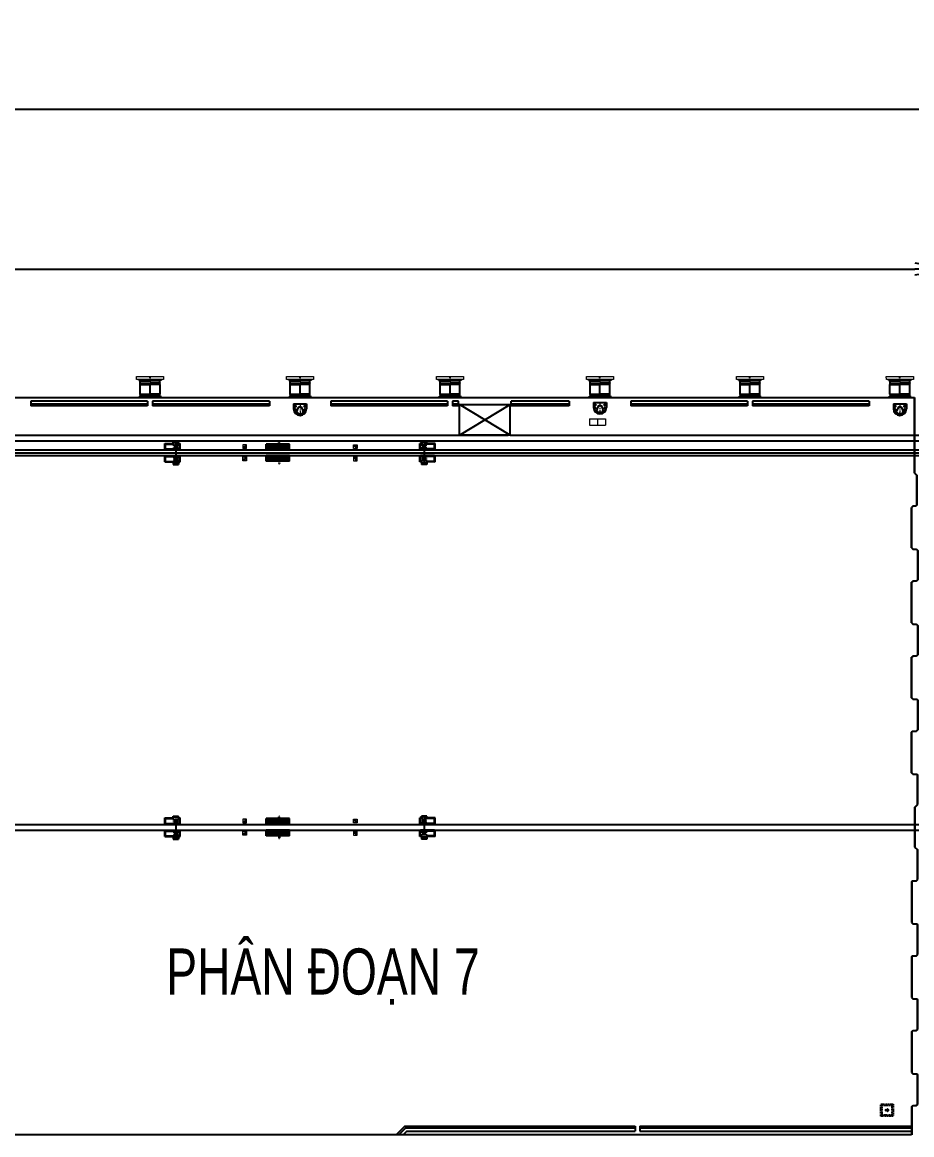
# Model space of a CAD drawing. Extents: x 3412 to 1212600, y 2456 to 246916.
# Drawn here: x 533929 to 606291, y 128766 to 219290 of the extents above; entities that cross this region are included whole.
import ezdxf
from ezdxf.enums import TextEntityAlignment as Align

# ---------------------------------------------------------------- set-up
doc = ezdxf.new("R2010")
doc.units = 0
doc.header["$LTSCALE"] = 20
doc.header["$MEASUREMENT"] = 0
for name, pattern in [('ACAD_ISO10W100', [18, 12, -3, 0, -3]), ('CENTER', [2, 1.25, -0.25, 0.25, -0.25]), ('CENTER2', [28.575, 19.05, -3.175, 3.175, -3.175]), ('HIDDEN', [0.375, 0.25, -0.125])]:
    doc.linetypes.add(name, pattern=pattern)
doc.layers.get('0').update_dxf_attribs({"linetype": 'CONTINUOUS'})
doc.layers.get('DEFPOINTS').update_dxf_attribs({"linetype": 'CONTINUOUS'})
for name, color, linetype in [('BAO', 7, 'CONTINUOUS'), ('CEN', 1, 'CENTER'), ('DIM', 4, 'CONTINUOUS'), ('external lighting', 130, 'HIDDEN'), ('FENDER', 4, 'CONTINUOUS'), ('Gochanxe', 6, 'CONTINUOUS'), ('HATCH', 8, 'CONTINUOUS'), ('HIDDEN', 9, 'HIDDEN'), ('KHUAT', 8, 'HIDDEN'), ('Text-Vie', 4, 'CONTINUOUS'), ('THEP', 2, 'CONTINUOUS'), ('TRUC', 1, 'CENTER'), ('ve', 6, 'CONTINUOUS')]:
    doc.layers.add(name, color=color, linetype=linetype)
doc.styles.add('VNROMANS', font='vn_vni.shx', dxfattribs={"width": 0.75, "bigfont": 'bigfont.shx'})
doc.dimstyles.new('D2000', dxfattribs={"dimscale": 2000, "dimtxt": 2.5, "dimasz": 1.5, "dimexe": 1, "dimexo": 0, "dimgap": 0.65, "dimtad": 1, "dimdec": 0, "dimzin": 12, "dimdsep": 46, "dimtxsty": 'VNROMANS', "dimblk1": 'OPEN', "dimblk2": 'OPEN', "dimsah": 1, "dimcen": -1, "dimclrd": 4, "dimclre": 4, "dimclrt": 4, "dimadec": 0, "dimazin": 0, "dimtfac": 1, "dimtdec": 0, "dimtmove": 2, "dimatfit": 3, "dimldrblk": 'OPEN', "dimfxl": 1, "dimtolj": 1, "dimtzin": 12, "dimarcsym": 0})

# ---------------------------------------------------------------- blocks, each defined once
blk = doc.blocks.new('STOWN PIN')
at = {"layer": 'BAO'}
for p, q in [((1013225, 483978), (1013225, 483508)), ((1013225, 483978), (1015125, 483978)), ((1013225, 483508), (1015125, 483508)), ((1013355, 483903), (1013355, 483553)), ((1013355, 483903), (1014995, 483903)), ((1013355, 483553), (1014995, 483553)), ((1013475, 483818), (1013475, 483783)), ((1013475, 483818), (1014875, 483818)), ((1013475, 483783), (1014875, 483783)), ((1013475, 483638), (1013475, 483673)), ((1013475, 483673), (1014875, 483673)), ((1013475, 483638), (1014875, 483638)), ((1013575, 483818), (1013575, 483783)), ((1013575, 483638), (1013575, 483673)), ((1013875, 483853), (1013975, 483853)), ((1013875, 483853), (1013875, 483603)), ((1013875, 483603), (1013975, 483603)), ((1013975, 483853), (1013975, 483603)), ((1014375, 483853), (1014475, 483853)), ((1014375, 483853), (1014375, 483603)), ((1014375, 483603), (1014475, 483603)), ((1014475, 483853), (1014475, 483603)), ((1014775, 483818), (1014775, 483783)), ((1014775, 483638), (1014775, 483673)), ((1014875, 483818), (1014875, 483783)), ((1014875, 483638), (1014875, 483673)), ((1014995, 483903), (1014995, 483553)), ((1015125, 483978), (1015125, 483508)), ((1013225, 483048), (1013225, 482578)), ((1013225, 483048), (1015125, 483048)), ((1013225, 482578), (1015125, 482578)), ((1013355, 483003), (1014995, 483003)), ((1013355, 482653), (1013355, 483003)), ((1013355, 482653), (1014995, 482653)), ((1013475, 482918), (1014875, 482918)), ((1013475, 482918), (1013475, 482883)), ((1013475, 482883), (1014875, 482883)), ((1013475, 482773), (1014875, 482773)), ((1013475, 482738), (1013475, 482773)), ((1013475, 482738), (1014875, 482738)), ((1013575, 482918), (1013575, 482883)), ((1013575, 482738), (1013575, 482773)), ((1013875, 482703), (1013875, 482953)), ((1013875, 482953), (1013975, 482953)), ((1013875, 482703), (1013975, 482703)), ((1013975, 482703), (1013975, 482953)), ((1014375, 482703), (1014375, 482953)), ((1014375, 482953), (1014475, 482953)), ((1014375, 482703), (1014475, 482703)), ((1014475, 482703), (1014475, 482953)), ((1014775, 482918), (1014775, 482883)), ((1014775, 482738), (1014775, 482773)), ((1014875, 482918), (1014875, 482883)), ((1014875, 482738), (1014875, 482773)), ((1014995, 482653), (1014995, 483003)), ((1015125, 483048), (1015125, 482578))]:
    blk.add_line(p, q, dxfattribs=at)
at = {"layer": 'CEN', "ltscale": 0.1}
for p, q in [((1013225, 483728), (1015125, 483728)), ((1013460, 483803), (1013370, 483803)), ((1013460, 483653), (1013370, 483653)), ((1013415, 483848), (1013415, 483759)), ((1013415, 483609), (1013415, 483698)), ((1014075, 483764), (1014075, 483693)), ((1014890, 483803), (1014980, 483803)), ((1014890, 483653), (1014980, 483653)), ((1014935, 483848), (1014935, 483759)), ((1014935, 483609), (1014935, 483698)), ((1013225, 482828), (1015125, 482828)), ((1013460, 482903), (1013370, 482903)), ((1013460, 482753), (1013370, 482753)), ((1013415, 482948), (1013415, 482859)), ((1013415, 482709), (1013415, 482798)), ((1014075, 482793), (1014075, 482864)), ((1014890, 482903), (1014980, 482903)), ((1014890, 482753), (1014980, 482753)), ((1014935, 482948), (1014935, 482859)), ((1014935, 482709), (1014935, 482798))]:
    blk.add_line(p, q, dxfattribs=at)
at = {"layer": 'HIDDEN', "ltscale": 0.2}
for p, q in [((1014055, 483728), (1014055, 484151)), ((1014095, 483728), (1014095, 484151)), ((1014055, 482828), (1014055, 482406)), ((1014095, 482828), (1014095, 482406))]:
    blk.add_line(p, q, dxfattribs=at)
at = {"layer": 'KHUAT'}
for p, q in [((1013690, 483876), (1013780, 483876)), ((1013690, 483876), (1013690, 483786)), ((1013690, 483786), (1013780, 483786)), ((1013690, 483671), (1013780, 483671)), ((1013690, 483671), (1013690, 483581)), ((1013690, 483581), (1013780, 483581)), ((1013780, 483876), (1013780, 483786)), ((1013780, 483671), (1013780, 483581)), ((1014130, 483876), (1014130, 483786)), ((1014130, 483876), (1014220, 483876)), ((1014130, 483786), (1014220, 483786)), ((1014130, 483671), (1014130, 483581)), ((1014130, 483671), (1014220, 483671)), ((1014130, 483581), (1014220, 483581)), ((1014220, 483876), (1014220, 483786)), ((1014220, 483671), (1014220, 483581)), ((1014570, 483876), (1014660, 483876)), ((1014570, 483876), (1014570, 483786)), ((1014570, 483786), (1014660, 483786)), ((1014570, 483671), (1014660, 483671)), ((1014570, 483671), (1014570, 483581)), ((1014570, 483581), (1014660, 483581)), ((1014660, 483876), (1014660, 483786)), ((1014660, 483671), (1014660, 483581)), ((1013690, 482886), (1013690, 482961)), ((1013690, 482961), (1013780, 482961)), ((1013690, 482886), (1013780, 482886)), ((1013690, 482771), (1013780, 482771)), ((1013690, 482696), (1013690, 482771)), ((1013690, 482696), (1013780, 482696)), ((1013780, 482886), (1013780, 482961)), ((1013780, 482696), (1013780, 482771)), ((1014130, 482961), (1014220, 482961)), ((1014130, 482886), (1014130, 482961)), ((1014130, 482886), (1014220, 482886)), ((1014130, 482771), (1014220, 482771)), ((1014130, 482696), (1014130, 482771)), ((1014130, 482696), (1014220, 482696)), ((1014220, 482886), (1014220, 482961)), ((1014220, 482696), (1014220, 482771)), ((1014570, 482886), (1014570, 482961)), ((1014570, 482961), (1014660, 482961)), ((1014570, 482886), (1014660, 482886)), ((1014570, 482696), (1014570, 482771)), ((1014570, 482771), (1014660, 482771)), ((1014570, 482696), (1014660, 482696)), ((1014660, 482886), (1014660, 482961)), ((1014660, 482696), (1014660, 482771))]:
    blk.add_line(p, q, dxfattribs=at)
for centre in [(1014075, 483728), (1014075, 482828)]:
    blk.add_circle(centre, 20, dxfattribs=at)
for centre, radius, start, end in [((1014065, 484145), 12, 33.19479, 146.80525), ((1014085, 484145), 11.9, 33.18021, 146.81983), ((1014085, 484158), 11.9, 213.18021, 326.81983), ((1014065, 482412), 12, 213.19475, 326.80521), ((1014085, 482399), 11.9, 33.18017, 146.81979), ((1014085, 482412), 11.9, 213.18017, 326.81979)]:
    blk.add_arc(centre, radius, start, end, dxfattribs=at)
blk = doc.blocks.new('light')
at = {"layer": 'external lighting'}
h = blk.add_hatch(color=3, dxfattribs=at)
h.paths.add_polyline_path([(0.64, 0.64), (0.8, 0.64), (0.8, 0.8), (0.64, 0.8)])
h.paths.add_polyline_path([(0.8, -0.64), (0.64, -0.64), (0.64, -0.8), (0.8, -0.8)])
h.paths.add_polyline_path([(-0.64, -0.64), (-0.8, -0.64), (-0.8, -0.8), (-0.64, -0.8)])
h.paths.add_polyline_path([(-0.64, 0.8), (-0.8, 0.8), (-0.8, 0.64), (-0.64, 0.64)])
at = {"layer": 'external lighting', "linetype": 'HIDDEN', "ltscale": 0.05}
h = blk.add_hatch(color=3, dxfattribs=at)
edge = h.paths.add_edge_path()
edge.add_arc((0, 0), 0.16, 0, 360)
at = {"layer": 'external lighting', "color": 3}
for p, q in [((-0.64, 0.64), (-0.8, 0.64)), ((0.64, 0.64), (0.64, 0.8)), ((0.8, 0.64), (0.64, 0.64)), ((-0.64, -0.64), (-0.8, -0.64)), ((0.8, -0.64), (0.64, -0.64)), ((0.64, -0.8), (0.64, -0.64))]:
    blk.add_line(p, q, dxfattribs=at)
at = {"layer": 'external lighting', "color": 3, "ltscale": 0.05}
for p, q in [((-0.64, 0.64), (-0.64, 0.8)), ((-0.64, -0.8), (-0.64, -0.64))]:
    blk.add_line(p, q, dxfattribs=at)
at = {"layer": 'external lighting', "color": 3, "linetype": 'HIDDEN', "ltscale": 0.03}
for points in [[(-0.8, 0.8), (0.8, 0.8), (0.8, -0.8), (-0.8, -0.8)], [(-0.64, 0.64), (0.64, 0.64), (0.64, -0.64), (-0.64, -0.64)]]:
    blk.add_lwpolyline(points, close=True, dxfattribs=at)
at = {"layer": 'external lighting', "color": 3, "linetype": 'HIDDEN', "ltscale": 0.05}
blk.add_circle((0, 0), 0.16, dxfattribs=at)
blk = doc.blocks.new('hocapnuoc')
at = {"layer": 'BAO', "color": 2, "linetype": 'ByBlock', "lineweight": 15}
for p, q in [((-1300, 0), (0, 0)), ((-1300, 0), (-1300, -500)), ((-650, 0), (-650, -500)), ((0, 0), (0, -500)), ((-1300, -500), (0, -500))]:
    blk.add_line(p, q, dxfattribs=at)
blk = doc.blocks.new('KHE')
at = {"layer": 'BAO'}
for p, q in [((7378565, 1113151), (7378565, 1119311)), ((7378585, 1113151), (7378585, 1119311)), ((7378565, 1113151), (7378755, 1112961)), ((7378585, 1113151), (7378775, 1112961)), ((7378585, 1113151), (7378775, 1112961)), ((7378755, 1110561), (7378755, 1112961)), ((7378775, 1110561), (7378775, 1112961)), ((7378775, 1110561), (7378775, 1112961)), ((7378427, 1110461), (7378327, 1110361)), ((7378327, 1107061), (7378327, 1110361)), ((7378447, 1110461), (7378347, 1110361)), ((7378447, 1110461), (7378347, 1110361)), ((7378347, 1107061), (7378347, 1110361)), ((7378347, 1107061), (7378347, 1110361)), ((7378675, 1110461), (7378427, 1110461)), ((7378755, 1110561), (7378655, 1110461)), ((7378775, 1110561), (7378675, 1110461)), ((7378327, 1107061), (7378427, 1106961)), ((7378347, 1107061), (7378447, 1106961)), ((7378347, 1107061), (7378447, 1106961)), ((7378427, 1106961), (7378722, 1106961)), ((7378447, 1106961), (7378722, 1106961)), ((7378702, 1106961), (7378802, 1106861)), ((7378722, 1106961), (7378822, 1106861)), ((7378722, 1106961), (7378822, 1106861)), ((7378802, 1106861), (7378802, 1104461)), ((7378822, 1106861), (7378822, 1104461)), ((7378822, 1106861), (7378822, 1104461)), ((7378802, 1104461), (7378702, 1104361)), ((7378822, 1104461), (7378722, 1104361)), ((7378822, 1104461), (7378722, 1104361)), ((7378427, 1104361), (7378327, 1104261)), ((7378327, 1100961), (7378327, 1104261)), ((7378447, 1104361), (7378347, 1104261)), ((7378447, 1104361), (7378347, 1104261)), ((7378347, 1100961), (7378347, 1104261)), ((7378347, 1100961), (7378347, 1104261)), ((7378722, 1104361), (7378427, 1104361)), ((7378722, 1104361), (7378447, 1104361)), ((7378327, 1100961), (7378427, 1100861)), ((7378347, 1100961), (7378447, 1100861)), ((7378347, 1100961), (7378447, 1100861)), ((7378427, 1100861), (7378722, 1100861)), ((7378447, 1100861), (7378722, 1100861)), ((7378702, 1100861), (7378802, 1100761)), ((7378722, 1100861), (7378822, 1100761)), ((7378722, 1100861), (7378822, 1100761)), ((7378802, 1100761), (7378802, 1098361)), ((7378822, 1100761), (7378822, 1098361)), ((7378822, 1100761), (7378822, 1098361)), ((7378427, 1098261), (7378327, 1098161)), ((7378327, 1094861), (7378327, 1098161)), ((7378447, 1098261), (7378347, 1098161)), ((7378447, 1098261), (7378347, 1098161)), ((7378347, 1094861), (7378347, 1098161)), ((7378347, 1094861), (7378347, 1098161)), ((7378722, 1098261), (7378427, 1098261)), ((7378722, 1098261), (7378447, 1098261)), ((7378802, 1098361), (7378702, 1098261)), ((7378822, 1098361), (7378722, 1098261)), ((7378822, 1098361), (7378722, 1098261)), ((7378427, 1094761), (7378327, 1094861)), ((7378447, 1094761), (7378347, 1094861)), ((7378447, 1094761), (7378347, 1094861)), ((7378427, 1094761), (7378722, 1094761)), ((7378447, 1094761), (7378722, 1094761)), ((7378702, 1094761), (7378802, 1094661)), ((7378722, 1094761), (7378822, 1094661)), ((7378722, 1094761), (7378822, 1094661)), ((7378802, 1094661), (7378802, 1092261)), ((7378822, 1094661), (7378822, 1092261)), ((7378822, 1094661), (7378822, 1092261)), ((7378327, 1092061), (7378427, 1092161)), ((7378327, 1088761), (7378327, 1092061)), ((7378347, 1092061), (7378447, 1092161)), ((7378347, 1092061), (7378447, 1092161)), ((7378347, 1088761), (7378347, 1092061)), ((7378347, 1088761), (7378347, 1092061)), ((7378427, 1092161), (7378722, 1092161)), ((7378447, 1092161), (7378722, 1092161)), ((7378802, 1092261), (7378702, 1092161)), ((7378822, 1092261), (7378722, 1092161)), ((7378822, 1092261), (7378722, 1092161)), ((7378427, 1088661), (7378327, 1088761)), ((7378447, 1088661), (7378347, 1088761)), ((7378447, 1088661), (7378347, 1088761)), ((7378427, 1088661), (7378722, 1088661)), ((7378447, 1088661), (7378722, 1088661)), ((7378702, 1088661), (7378802, 1088561)), ((7378722, 1088661), (7378822, 1088561)), ((7378722, 1088661), (7378822, 1088561)), ((7378802, 1086181), (7378802, 1088561)), ((7378822, 1086181), (7378822, 1088561)), ((7378565, 1085943), (7378802, 1086181)), ((7378565, 1085943), (7378565, 1082718)), ((7378585, 1085943), (7378822, 1086181)), ((7378585, 1085943), (7378585, 1082718)), ((7378585, 1085943), (7378585, 1082718)), ((7378565, 1082718), (7378802, 1082481)), ((7378585, 1082718), (7378822, 1082481)), ((7378805, 1080081), (7378802, 1082481)), ((7378825, 1080081), (7378822, 1082481)), ((7378327, 1079881), (7378427, 1079981)), ((7378347, 1079881), (7378447, 1079981)), ((7378347, 1079881), (7378447, 1079981)), ((7378427, 1079981), (7378725, 1079981)), ((7378447, 1079981), (7378722, 1079981)), ((7378705, 1079981), (7378805, 1080081)), ((7378725, 1079981), (7378825, 1080081)), ((7378725, 1079981), (7378825, 1080081)), ((7378327, 1079881), (7378327, 1076581)), ((7378347, 1079881), (7378347, 1076581)), ((7378347, 1079881), (7378347, 1076581)), ((7378327, 1076581), (7378427, 1076481)), ((7378347, 1076581), (7378447, 1076481)), ((7378347, 1076581), (7378447, 1076481)), ((7378427, 1076481), (7378722, 1076481)), ((7378447, 1076481), (7378722, 1076481)), ((7378702, 1076481), (7378802, 1076381)), ((7378722, 1076481), (7378822, 1076381)), ((7378722, 1076481), (7378822, 1076381)), ((7378802, 1073981), (7378802, 1076381)), ((7378822, 1073981), (7378822, 1076381)), ((7378822, 1073981), (7378822, 1076381)), ((7378327, 1073781), (7378427, 1073881)), ((7378327, 1073781), (7378327, 1070481)), ((7378347, 1073781), (7378447, 1073881)), ((7378347, 1073781), (7378447, 1073881)), ((7378347, 1073781), (7378347, 1070481)), ((7378347, 1073781), (7378347, 1070481)), ((7378427, 1073881), (7378722, 1073881)), ((7378447, 1073881), (7378722, 1073881)), ((7378702, 1073881), (7378802, 1073981)), ((7378722, 1073881), (7378822, 1073981)), ((7378722, 1073881), (7378822, 1073981)), ((7378327, 1070481), (7378427, 1070381)), ((7378347, 1070481), (7378447, 1070381)), ((7378347, 1070481), (7378447, 1070381)), ((7378427, 1070381), (7378722, 1070381)), ((7378447, 1070381), (7378722, 1070381)), ((7378702, 1070381), (7378802, 1070281)), ((7378722, 1070381), (7378822, 1070281)), ((7378722, 1070381), (7378822, 1070281)), ((7378802, 1067881), (7378802, 1070281)), ((7378822, 1067881), (7378822, 1070281)), ((7378822, 1067881), (7378822, 1070281)), ((7378327, 1067681), (7378427, 1067781)), ((7378327, 1067681), (7378327, 1064381)), ((7378347, 1067681), (7378447, 1067781)), ((7378347, 1067681), (7378447, 1067781)), ((7378347, 1067681), (7378347, 1064381)), ((7378347, 1067681), (7378347, 1064381)), ((7378427, 1067781), (7378722, 1067781)), ((7378447, 1067781), (7378722, 1067781)), ((7378702, 1067781), (7378802, 1067881)), ((7378722, 1067781), (7378822, 1067881)), ((7378722, 1067781), (7378822, 1067881)), ((7378327, 1064381), (7378427, 1064281)), ((7378347, 1064381), (7378447, 1064281)), ((7378347, 1064381), (7378447, 1064281)), ((7378427, 1064281), (7378722, 1064281)), ((7378447, 1064281), (7378722, 1064281)), ((7378702, 1064281), (7378802, 1064181)), ((7378722, 1064281), (7378822, 1064181)), ((7378722, 1064281), (7378822, 1064181)), ((7378802, 1061781), (7378802, 1064181)), ((7378822, 1061781), (7378822, 1064181)), ((7378822, 1061781), (7378822, 1064181)), ((7378327, 1061581), (7378427, 1061681)), ((7378327, 1061581), (7378327, 1059311)), ((7378347, 1061581), (7378447, 1061681)), ((7378347, 1061581), (7378447, 1061681)), ((7378347, 1061581), (7378347, 1059311)), ((7378347, 1061581), (7378347, 1059311)), ((7378427, 1061681), (7378722, 1061681)), ((7378447, 1061681), (7378722, 1061681)), ((7378702, 1061681), (7378802, 1061781)), ((7378722, 1061681), (7378822, 1061781)), ((7378722, 1061681), (7378822, 1061781))]:
    blk.add_line(p, q, dxfattribs=at)
blk = doc.blocks.new('DEM1450')
at = {"layer": 'DIM', "color": 1, "linetype": 'CENTER2', "ltscale": 2}
for p, q in [((-1450804, 656360), (-1450804, 656532)), ((-1449154, 656360), (-1449154, 656532)), ((-1450804, 654952), (-1450804, 655124)), ((-1449154, 654952), (-1449154, 655124))]:
    blk.add_line(p, q, dxfattribs=at)
at = {"layer": 've', "color": 7}
for p, q in [((-1450904, 656425), (-1450904, 656467)), ((-1450904, 656467), (-1449054, 656467)), ((-1450904, 656425), (-1450846, 656425)), ((-1450774, 656367), (-1450846, 656425)), ((-1450846, 656425), (-1449979, 656425)), ((-1450774, 656367), (-1449979, 656367)), ((-1450774, 656188), (-1450774, 656367)), ((-1449054, 656425), (-1449979, 656425)), ((-1449184, 656367), (-1449979, 656367)), ((-1449184, 656367), (-1449112, 656425)), ((-1449184, 656188), (-1449184, 656367)), ((-1449054, 656425), (-1449054, 656467)), ((-1450786, 656065), (-1449979, 656065)), ((-1450786, 655290), (-1450786, 656058)), ((-1450785, 656072), (-1450775, 656174)), ((-1450774, 656181), (-1449979, 656181)), ((-1449184, 656181), (-1449979, 656181)), ((-1449172, 656065), (-1449979, 656065)), ((-1449173, 656072), (-1449183, 656174)), ((-1449172, 655290), (-1449172, 656058)), ((-1450904, 655059), (-1449979, 655059)), ((-1450904, 655017), (-1450904, 655059)), ((-1450904, 655017), (-1449054, 655017)), ((-1450751, 655117), (-1450809, 655059)), ((-1450784, 655269), (-1449979, 655269)), ((-1450757, 655173), (-1450780, 655249)), ((-1450752, 655153), (-1449979, 655153)), ((-1450751, 655117), (-1450751, 655132)), ((-1450751, 655117), (-1449979, 655117)), ((-1449173, 655269), (-1449979, 655269)), ((-1449205, 655153), (-1449979, 655153)), ((-1449207, 655117), (-1449979, 655117)), ((-1449054, 655059), (-1449979, 655059)), ((-1449719, 655059), (-1449894, 655059)), ((-1449174, 655059), (-1449219, 655059)), ((-1449207, 655117), (-1449207, 655132)), ((-1449207, 655117), (-1449207, 655132)), ((-1449207, 655117), (-1449149, 655059)), ((-1449207, 655117), (-1449174, 655084)), ((-1449201, 655173), (-1449178, 655249)), ((-1449054, 655017), (-1449054, 655059))]:
    blk.add_line(p, q, dxfattribs=at)
at = {"layer": 've', "color": 1, "linetype": 'ACAD_ISO10W100', "ltscale": 0.1}
blk.add_line((-1449979, 655017), (-1449979, 656639), dxfattribs=at)
blk.add_line((-1449979, 655017), (-1449979, 656639), dxfattribs=at)
at = {"layer": 've', "color": 7}
for centre, start, end in [((-1450641, 656058), 174.09386, 180), ((-1450919, 656188), 354.09386, 0), ((-1449039, 656188), 180, 185.90614), ((-1449317, 656058), 0, 5.90614), ((-1450641, 655290), 180, 196.78983), ((-1450896, 655132), 0, 16.78983), ((-1449062, 655132), 163.21017, 180), ((-1449317, 655290), 343.21017, 0)]:
    blk.add_arc(centre, 145, start, end, dxfattribs=at)
blk = doc.blocks.new('_OPEN')
at = {"color": 0, "linetype": 'ByBlock'}
for p, q in [((-1, 0.167), (0, 0)), ((0, 0), (-1, -0.167)), ((0, 0), (-1, 0))]:
    blk.add_line(p, q, dxfattribs=at)
blk = doc.blocks.new('*D75')
at = {"layer": 'DEFPOINTS', "color": 0, "transparency": 16777216}
for p in [(609538, 199207), (406528, 192931), (609538, 192931)]:
    blk.add_point(p, dxfattribs=at)
at = {"layer": 'DIM', "color": 4, "lineweight": -2, "transparency": 16777216}
for p, q in [((406528, 192931), (406528, 201207)), ((609538, 192931), (609538, 201207)), ((409528, 199207), (606538, 199207))]:
    blk.add_line(p, q, dxfattribs=at)
at = {"layer": 'DIM', "color": 4, "lineweight": -2, "transparency": 16777216, "xscale": 3000, "yscale": 3000, "zscale": 3000, "rotation": 180}
blk.add_blockref('_OPEN', (406528, 199207), dxfattribs=at)
at = {"layer": 'DIM', "color": 4, "lineweight": -2, "transparency": 16777216, "xscale": 3000, "yscale": 3000, "zscale": 3000}
blk.add_blockref('_OPEN', (609538, 199207), dxfattribs=at)
at = {"layer": 'DIM', "color": 4, "transparency": 16777216, "insert": (508033, 203007), "char_height": 5000, "attachment_point": 5, "style": 'VNROMANS'}
blk.add_mtext('\\A1;203010', dxfattribs=at)
blk = doc.blocks.new('*D79')
at = {"layer": 'DEFPOINTS', "color": 0, "transparency": 16777216}
for p in [(1206528, 212209), (406528, 192931), (1206528, 192931)]:
    blk.add_point(p, dxfattribs=at)
at = {"layer": 'DIM', "color": 4, "lineweight": -2, "transparency": 16777216}
for p, q in [((406528, 192931), (406528, 214209)), ((1206528, 192931), (1206528, 214209)), ((409528, 212209), (1203528, 212209))]:
    blk.add_line(p, q, dxfattribs=at)
at = {"layer": 'DIM', "color": 4, "lineweight": -2, "transparency": 16777216, "xscale": 3000, "yscale": 3000, "zscale": 3000, "rotation": 180}
blk.add_blockref('_OPEN', (406528, 212209), dxfattribs=at)
at = {"layer": 'DIM', "color": 4, "lineweight": -2, "transparency": 16777216, "xscale": 3000, "yscale": 3000, "zscale": 3000}
blk.add_blockref('_OPEN', (1206528, 212209), dxfattribs=at)
at = {"layer": 'DIM', "color": 4, "transparency": 16777216, "insert": (806528, 216009), "char_height": 5000, "attachment_point": 5, "style": 'VNROMANS'}
blk.add_mtext('\\A1;800000', dxfattribs=at)
blk = doc.blocks.new('gcx')
at = {"layer": 'Gochanxe'}
for p, q in [((128100, -300), (128100, -700)), ((137600, -300), (128100, -300)), ((137600, -550), (128100, -550)), ((137600, -700), (128100, -700)), ((137600, -300), (137600, -700)), ((138000, -300), (138000, -700)), ((147501, -300), (138000, -300)), ((147501, -550), (138000, -550)), ((147501, -700), (138000, -700)), ((147501, -300), (147501, -700)), ((152500, -300), (152500, -700)), ((162000, -300), (152500, -300)), ((162000, -550), (152500, -550)), ((162000, -700), (152500, -700)), ((162000, -300), (162000, -700)), ((162400, -300), (162400, -700)), ((162883, -300), (162400, -300)), ((162883, -550), (162400, -550)), ((162883, -700), (162400, -700)), ((162883, -700), (162883, -300)), ((171900, -300), (167183, -300)), ((167183, -700), (167183, -300)), ((171900, -550), (167183, -550)), ((171900, -700), (167183, -700)), ((171900, -300), (171900, -700)), ((176900, -300), (176900, -700)), ((186400, -300), (176900, -300)), ((186400, -550), (176900, -550)), ((186400, -700), (176900, -700)), ((186400, -300), (186400, -700)), ((186800, -300), (186800, -700)), ((196301, -300), (186800, -300)), ((196301, -550), (186800, -550)), ((196301, -700), (186800, -700)), ((196301, -300), (196301, -700)), ((158530, -59300), (157830, -60000)), ((158592, -59450), (158042, -60000)), ((158696, -59700), (158396, -60000)), ((158530, -59300), (177250, -59300)), ((158592, -59450), (177250, -59450)), ((158696, -59700), (177250, -59700)), ((177250, -59300), (177250, -59700)), ((177650, -59300), (177650, -59700)), ((177650, -59300), (199753, -59300)), ((177650, -59450), (199753, -59450)), ((177650, -59700), (199753, -59700))]:
    blk.add_line(p, q, dxfattribs=at)

msp = doc.modelspace()

# ---------------------------------------------------------------- hatches: boundary and pattern name
at = {"layer": 'BAO', "linetype": 'ByBlock', "lineweight": 15}
h = msp.add_hatch(color=256, dxfattribs=at)
h.paths.add_polyline_path([(552178.412, 184915.991), (552028.412, 184915.991), (552028.412, 184765.991), (552178.412, 184765.991)])
h.paths.add_polyline_path([(552028.412, 184765.991), (551878.412, 184765.991), (551878.412, 184615.991), (552028.412, 184615.991)])
h = msp.add_hatch(color=256, dxfattribs=at)
h.paths.add_polyline_path([(560878.412, 184915.991), (561028.412, 184915.991), (561028.412, 184765.991), (560878.412, 184765.991)])
h.paths.add_polyline_path([(561028.412, 184765.991), (561178.412, 184765.991), (561178.412, 184615.991), (561028.412, 184615.991)])
h = msp.add_hatch(color=256, dxfattribs=at)
h.paths.add_polyline_path([(552178.412, 183915.991), (552028.412, 183915.991), (552028.412, 183765.991), (552178.412, 183765.991)])
h.paths.add_polyline_path([(552028.412, 183765.991), (551878.412, 183765.991), (551878.412, 183615.991), (552028.412, 183615.991)])
h = msp.add_hatch(color=256, dxfattribs=at)
h.paths.add_polyline_path([(560878.412, 183915.991), (561028.412, 183915.991), (561028.412, 183765.991), (560878.412, 183765.991)])
h.paths.add_polyline_path([(561028.412, 183765.991), (561178.412, 183765.991), (561178.412, 183615.991), (561028.412, 183615.991)])
h = msp.add_hatch(color=256, dxfattribs=at)
h.paths.add_polyline_path([(552178.412, 154435.991), (552028.412, 154435.991), (552028.412, 154285.991), (552178.412, 154285.991)])
h.paths.add_polyline_path([(552028.412, 154285.991), (551878.412, 154285.991), (551878.412, 154135.991), (552028.412, 154135.991)])
h = msp.add_hatch(color=256, dxfattribs=at)
h.paths.add_polyline_path([(560878.412, 154435.991), (561028.412, 154435.991), (561028.412, 154285.991), (560878.412, 154285.991)])
h.paths.add_polyline_path([(561028.412, 154285.991), (561178.412, 154285.991), (561178.412, 154135.991), (561028.412, 154135.991)])
h = msp.add_hatch(color=256, dxfattribs=at)
h.paths.add_polyline_path([(552178.412, 153435.991), (552028.412, 153435.991), (552028.412, 153285.991), (552178.412, 153285.991)])
h.paths.add_polyline_path([(552028.412, 153285.991), (551878.412, 153285.991), (551878.412, 153135.991), (552028.412, 153135.991)])
h = msp.add_hatch(color=256, dxfattribs=at)
h.paths.add_polyline_path([(560878.412, 153435.991), (561028.412, 153435.991), (561028.412, 153285.991), (560878.412, 153285.991)])
h.paths.add_polyline_path([(561028.412, 153285.991), (561178.412, 153285.991), (561178.412, 153135.991), (561028.412, 153135.991)])

# ---------------------------------------------------------------- linework, layer by layer
at = {"color": 7}
msp.add_line((506538.412, 188765.991), (606518.412, 188765.991), dxfattribs=at)
at = {"layer": 'BAO'}
for p, q in [((580406.196, 188346.991), (580406.196, 187939.491)), ((580406.196, 188346.991), (581451.196, 188346.991)), ((581451.196, 188346.991), (581451.196, 187939.491)), ((556005.912, 188230.991), (556005.912, 187823.491)), ((556005.912, 188230.991), (557050.912, 188230.991)), ((556330.691, 187744.076), (556330.691, 187797.187)), ((556726.132, 187744.076), (556726.132, 187797.187)), ((557050.912, 188230.991), (557050.912, 187823.491)), ((569510.962, 185695.991), (573611.012, 188195.991)), ((573610.962, 185695.991), (569510.962, 188195.991)), ((569510.962, 188195.991), (573611.012, 188195.991)), ((573611.012, 185695.991), (573611.012, 188195.991)), ((580730.975, 187860.076), (580730.975, 187913.187)), ((581126.417, 187860.076), (581126.417, 187913.187)), ((604805.912, 188230.991), (604805.912, 187823.491)), ((604805.912, 188230.991), (605850.912, 188230.991)), ((605130.691, 187744.076), (605130.691, 187797.187)), ((605526.132, 187744.076), (605526.132, 187797.187)), ((605850.912, 188230.991), (605850.912, 187823.491)), ((518710.961, 185695.991), (569885.412, 185695.991)), ((569667.912, 185695.991), (573467.912, 185695.991)), ((573611.012, 185695.991), (615078.412, 185695.991)), ((515078.412, 185235.991), (569885.412, 185235.991)), ((545528.412, 185020.991), (546218.412, 185020.991)), ((545528.412, 184545.991), (545528.412, 185020.991)), ((545578.412, 184970.991), (545528.412, 185020.991)), ((545578.412, 184970.991), (546268.412, 184970.991)), ((545578.412, 184495.991), (545578.412, 184970.991)), ((546218.412, 185170.991), (546638.412, 185170.991)), ((546218.412, 185020.991), (546218.412, 185170.991)), ((546268.412, 185120.991), (546218.412, 185170.991)), ((546218.412, 185020.991), (546268.412, 184970.991)), ((546268.412, 184970.991), (546268.412, 185120.991)), ((546268.412, 185120.991), (546588.412, 185120.991)), ((546268.412, 184815.991), (546268.412, 184865.991)), ((546268.412, 184865.991), (546588.412, 184865.991)), ((546268.412, 184815.991), (546588.412, 184815.991)), ((546268.412, 184725.991), (546588.412, 184725.991)), ((546268.412, 184675.991), (546268.412, 184725.991)), ((546268.412, 184675.991), (546588.412, 184675.991)), ((546588.412, 185120.991), (546638.412, 185170.991)), ((546588.412, 184970.991), (546588.412, 185120.991)), ((546638.412, 185020.991), (546588.412, 184970.991)), ((546588.412, 184970.991), (546728.412, 184970.991)), ((546588.412, 184815.991), (546588.412, 184865.991)), ((546588.412, 184675.991), (546588.412, 184725.991)), ((546638.412, 185020.991), (546638.412, 185170.991)), ((546638.412, 185020.991), (546778.412, 185020.991)), ((546728.412, 184495.991), (546728.412, 184970.991)), ((546778.412, 184545.991), (546778.412, 185020.991)), ((566278.412, 184545.991), (566278.412, 185020.991)), ((566418.412, 185020.991), (566278.412, 185020.991)), ((566328.412, 184495.991), (566328.412, 184970.991)), ((566468.412, 184970.991), (566328.412, 184970.991)), ((566838.412, 185170.991), (566418.412, 185170.991)), ((566418.412, 185020.991), (566418.412, 185170.991)), ((566468.412, 185120.991), (566418.412, 185170.991)), ((566418.412, 185020.991), (566468.412, 184970.991)), ((566468.412, 184970.991), (566468.412, 185120.991)), ((566788.412, 185120.991), (566468.412, 185120.991)), ((566468.412, 184815.991), (566468.412, 184865.991)), ((566788.412, 184865.991), (566468.412, 184865.991)), ((566788.412, 184815.991), (566468.412, 184815.991)), ((566788.412, 184725.991), (566468.412, 184725.991)), ((566468.412, 184675.991), (566468.412, 184725.991)), ((566788.412, 184675.991), (566468.412, 184675.991)), ((566788.412, 185120.991), (566838.412, 185170.991)), ((566788.412, 184970.991), (566788.412, 185120.991)), ((566838.412, 185020.991), (566788.412, 184970.991)), ((567478.412, 184970.991), (566788.412, 184970.991)), ((566788.412, 184815.991), (566788.412, 184865.991)), ((566788.412, 184675.991), (566788.412, 184725.991)), ((566838.412, 185020.991), (566838.412, 185170.991)), ((567528.412, 185020.991), (566838.412, 185020.991)), ((567478.412, 184970.991), (567528.412, 185020.991)), ((567478.412, 184495.991), (567478.412, 184970.991)), ((567528.412, 184545.991), (567528.412, 185020.991)), ((569885.412, 185235.991), (615078.412, 185235.991)), ((411706.595, 184495.991), (1008695.912, 184495.991)), ((411706.595, 184035.991), (1008695.912, 184035.991)), ((545578.412, 184495.991), (545528.412, 184545.991)), ((545578.412, 184035.991), (545528.412, 183985.991)), ((545528.412, 183510.991), (545528.412, 183985.991)), ((545578.412, 184570.991), (546728.412, 184570.991)), ((545578.412, 184495.991), (546728.412, 184495.991)), ((545578.412, 184035.991), (546728.412, 184035.991)), ((545578.412, 183560.991), (545578.412, 184035.991)), ((545578.412, 183960.991), (546728.412, 183960.991)), ((546268.412, 183855.991), (546588.412, 183855.991)), ((546268.412, 183855.991), (546268.412, 183805.991)), ((546268.412, 183805.991), (546588.412, 183805.991)), ((546588.412, 183855.991), (546588.412, 183805.991)), ((546778.412, 184545.991), (546728.412, 184495.991)), ((546778.412, 183985.991), (546728.412, 184035.991)), ((546728.412, 183560.991), (546728.412, 184035.991)), ((546778.412, 183510.991), (546778.412, 183985.991)), ((563785.412, 184495.991), (567585.412, 184495.991)), ((566278.412, 184545.991), (566328.412, 184495.991)), ((566278.412, 183985.991), (566328.412, 184035.991)), ((566278.412, 183510.991), (566278.412, 183985.991)), ((567478.412, 184570.991), (566328.412, 184570.991)), ((567478.412, 184495.991), (566328.412, 184495.991)), ((567478.412, 184035.991), (566328.412, 184035.991)), ((566328.412, 183560.991), (566328.412, 184035.991)), ((567478.412, 183960.991), (566328.412, 183960.991)), ((566788.412, 183855.991), (566468.412, 183855.991)), ((566468.412, 183855.991), (566468.412, 183805.991)), ((566788.412, 183805.991), (566468.412, 183805.991)), ((566788.412, 183855.991), (566788.412, 183805.991)), ((567478.412, 184495.991), (567528.412, 184545.991)), ((567478.412, 184035.991), (567528.412, 183985.991)), ((567478.412, 183560.991), (567478.412, 184035.991)), ((567528.412, 183510.991), (567528.412, 183985.991)), ((545578.412, 183560.991), (545528.412, 183510.991)), ((545528.412, 183510.991), (546218.412, 183510.991)), ((545578.412, 183560.991), (546268.412, 183560.991)), ((546268.412, 183560.991), (546218.412, 183510.991)), ((546218.412, 183510.991), (546218.412, 183310.991)), ((546268.412, 183360.991), (546218.412, 183310.991)), ((546218.412, 183310.991), (546638.412, 183310.991)), ((546268.412, 183715.991), (546268.412, 183665.991)), ((546268.412, 183715.991), (546588.412, 183715.991)), ((546268.412, 183665.991), (546588.412, 183665.991)), ((546268.412, 183560.991), (546268.412, 183360.991)), ((546268.412, 183360.991), (546588.412, 183360.991)), ((546588.412, 183715.991), (546588.412, 183665.991)), ((546638.412, 183510.991), (546588.412, 183560.991)), ((546588.412, 183560.991), (546728.412, 183560.991)), ((546588.412, 183560.991), (546588.412, 183360.991)), ((546588.412, 183360.991), (546638.412, 183310.991)), ((546638.412, 183510.991), (546778.412, 183510.991)), ((546638.412, 183510.991), (546638.412, 183310.991)), ((546728.412, 183560.991), (546778.412, 183510.991)), ((566328.412, 183560.991), (566278.412, 183510.991)), ((566418.412, 183510.991), (566278.412, 183510.991)), ((566468.412, 183560.991), (566328.412, 183560.991)), ((566418.412, 183510.991), (566468.412, 183560.991)), ((566418.412, 183510.991), (566418.412, 183310.991)), ((566468.412, 183360.991), (566418.412, 183310.991)), ((566838.412, 183310.991), (566418.412, 183310.991)), ((566468.412, 183715.991), (566468.412, 183665.991)), ((566788.412, 183715.991), (566468.412, 183715.991)), ((566788.412, 183665.991), (566468.412, 183665.991)), ((566468.412, 183560.991), (566468.412, 183360.991)), ((566788.412, 183360.991), (566468.412, 183360.991)), ((566788.412, 183715.991), (566788.412, 183665.991)), ((566788.412, 183560.991), (566838.412, 183510.991)), ((566788.412, 183560.991), (566788.412, 183360.991)), ((567478.412, 183560.991), (566788.412, 183560.991)), ((566788.412, 183360.991), (566838.412, 183310.991)), ((566838.412, 183510.991), (566838.412, 183310.991)), ((567528.412, 183510.991), (566838.412, 183510.991)), ((567478.412, 183560.991), (567528.412, 183510.991)), ((411706.595, 154015.991), (1009210.535, 154015.991)), ((545528.412, 154540.991), (546218.412, 154540.991)), ((545528.412, 154065.991), (545528.412, 154540.991)), ((545578.412, 154490.991), (545528.412, 154540.991)), ((545578.412, 154015.991), (545528.412, 154065.991)), ((545578.412, 154490.991), (546268.412, 154490.991)), ((545578.412, 154015.991), (545578.412, 154490.991)), ((545578.412, 154090.991), (546728.412, 154090.991)), ((545578.412, 154015.991), (546728.412, 154015.991)), ((546218.412, 154690.991), (546638.412, 154690.991)), ((546218.412, 154540.991), (546218.412, 154690.991)), ((546268.412, 154640.991), (546218.412, 154690.991)), ((546218.412, 154540.991), (546268.412, 154490.991)), ((546268.412, 154490.991), (546268.412, 154640.991)), ((546268.412, 154640.991), (546588.412, 154640.991)), ((546268.412, 154335.991), (546268.412, 154385.991)), ((546268.412, 154385.991), (546588.412, 154385.991)), ((546268.412, 154335.991), (546588.412, 154335.991)), ((546268.412, 154245.991), (546588.412, 154245.991)), ((546268.412, 154195.991), (546268.412, 154245.991)), ((546268.412, 154195.991), (546588.412, 154195.991)), ((546588.412, 154640.991), (546638.412, 154690.991)), ((546588.412, 154490.991), (546588.412, 154640.991)), ((546638.412, 154540.991), (546588.412, 154490.991)), ((546588.412, 154490.991), (546728.412, 154490.991)), ((546588.412, 154335.991), (546588.412, 154385.991)), ((546588.412, 154195.991), (546588.412, 154245.991)), ((546638.412, 154540.991), (546638.412, 154690.991)), ((546638.412, 154540.991), (546778.412, 154540.991)), ((546728.412, 154015.991), (546728.412, 154490.991)), ((546778.412, 154065.991), (546728.412, 154015.991)), ((546778.412, 154065.991), (546778.412, 154540.991)), ((566278.412, 154065.991), (566278.412, 154540.991)), ((566418.412, 154540.991), (566278.412, 154540.991)), ((566278.412, 154065.991), (566328.412, 154015.991)), ((566328.412, 154015.991), (566328.412, 154490.991)), ((566468.412, 154490.991), (566328.412, 154490.991)), ((567478.412, 154090.991), (566328.412, 154090.991)), ((567478.412, 154015.991), (566328.412, 154015.991)), ((566838.412, 154690.991), (566418.412, 154690.991)), ((566418.412, 154540.991), (566418.412, 154690.991)), ((566468.412, 154640.991), (566418.412, 154690.991)), ((566418.412, 154540.991), (566468.412, 154490.991)), ((566468.412, 154490.991), (566468.412, 154640.991)), ((566788.412, 154640.991), (566468.412, 154640.991)), ((566468.412, 154335.991), (566468.412, 154385.991)), ((566788.412, 154385.991), (566468.412, 154385.991)), ((566788.412, 154335.991), (566468.412, 154335.991)), ((566788.412, 154245.991), (566468.412, 154245.991)), ((566468.412, 154195.991), (566468.412, 154245.991)), ((566788.412, 154195.991), (566468.412, 154195.991)), ((566788.412, 154640.991), (566838.412, 154690.991)), ((566788.412, 154490.991), (566788.412, 154640.991)), ((566838.412, 154540.991), (566788.412, 154490.991)), ((567478.412, 154490.991), (566788.412, 154490.991)), ((566788.412, 154335.991), (566788.412, 154385.991)), ((566788.412, 154195.991), (566788.412, 154245.991)), ((566838.412, 154540.991), (566838.412, 154690.991)), ((567528.412, 154540.991), (566838.412, 154540.991)), ((567478.412, 154490.991), (567528.412, 154540.991)), ((567478.412, 154015.991), (567478.412, 154490.991)), ((567478.412, 154015.991), (567528.412, 154065.991)), ((567528.412, 154065.991), (567528.412, 154540.991)), ((411706.595, 153555.991), (1009210.535, 153555.991)), ((545578.412, 153555.991), (545528.412, 153505.991)), ((545528.412, 153030.991), (545528.412, 153505.991)), ((545578.412, 153080.991), (545528.412, 153030.991)), ((545528.412, 153030.991), (546218.412, 153030.991)), ((545578.412, 153555.991), (546728.412, 153555.991)), ((545578.412, 153080.991), (545578.412, 153555.991)), ((545578.412, 153480.991), (546728.412, 153480.991)), ((545578.412, 153080.991), (546268.412, 153080.991)), ((546268.412, 153080.991), (546218.412, 153030.991)), ((546218.412, 153030.991), (546218.412, 152830.991)), ((546268.412, 153375.991), (546588.412, 153375.991)), ((546268.412, 153375.991), (546268.412, 153325.991)), ((546268.412, 153325.991), (546588.412, 153325.991)), ((546268.412, 153235.991), (546268.412, 153185.991)), ((546268.412, 153235.991), (546588.412, 153235.991)), ((546268.412, 153185.991), (546588.412, 153185.991)), ((546268.412, 153080.991), (546268.412, 152880.991)), ((546588.412, 153375.991), (546588.412, 153325.991)), ((546588.412, 153235.991), (546588.412, 153185.991)), ((546638.412, 153030.991), (546588.412, 153080.991)), ((546588.412, 153080.991), (546728.412, 153080.991)), ((546588.412, 153080.991), (546588.412, 152880.991)), ((546638.412, 153030.991), (546778.412, 153030.991)), ((546638.412, 153030.991), (546638.412, 152830.991)), ((546778.412, 153505.991), (546728.412, 153555.991)), ((546728.412, 153080.991), (546728.412, 153555.991)), ((546728.412, 153080.991), (546778.412, 153030.991)), ((546778.412, 153030.991), (546778.412, 153505.991)), ((566278.412, 153505.991), (566328.412, 153555.991)), ((566278.412, 153030.991), (566278.412, 153505.991)), ((566328.412, 153080.991), (566278.412, 153030.991)), ((566418.412, 153030.991), (566278.412, 153030.991)), ((567478.412, 153555.991), (566328.412, 153555.991)), ((566328.412, 153080.991), (566328.412, 153555.991)), ((567478.412, 153480.991), (566328.412, 153480.991)), ((566468.412, 153080.991), (566328.412, 153080.991)), ((566418.412, 153030.991), (566468.412, 153080.991)), ((566418.412, 153030.991), (566418.412, 152830.991)), ((566788.412, 153375.991), (566468.412, 153375.991)), ((566468.412, 153375.991), (566468.412, 153325.991)), ((566788.412, 153325.991), (566468.412, 153325.991)), ((566468.412, 153235.991), (566468.412, 153185.991)), ((566788.412, 153235.991), (566468.412, 153235.991)), ((566788.412, 153185.991), (566468.412, 153185.991)), ((566468.412, 153080.991), (566468.412, 152880.991)), ((566788.412, 153375.991), (566788.412, 153325.991)), ((566788.412, 153235.991), (566788.412, 153185.991)), ((566788.412, 153080.991), (566838.412, 153030.991)), ((566788.412, 153080.991), (566788.412, 152880.991)), ((567478.412, 153080.991), (566788.412, 153080.991)), ((566838.412, 153030.991), (566838.412, 152830.991)), ((567528.412, 153030.991), (566838.412, 153030.991)), ((567478.412, 153555.991), (567528.412, 153505.991)), ((567478.412, 153080.991), (567478.412, 153555.991)), ((567478.412, 153080.991), (567528.412, 153030.991)), ((567528.412, 153030.991), (567528.412, 153505.991)), ((546268.412, 152880.991), (546218.412, 152830.991)), ((546218.412, 152830.991), (546638.412, 152830.991)), ((546268.412, 152880.991), (546588.412, 152880.991)), ((546588.412, 152880.991), (546638.412, 152830.991)), ((566468.412, 152880.991), (566418.412, 152830.991)), ((566838.412, 152830.991), (566418.412, 152830.991)), ((566788.412, 152880.991), (566468.412, 152880.991)), ((566788.412, 152880.991), (566838.412, 152830.991))]:
    msp.add_line(p, q, dxfattribs=at)
at = {"layer": 'BAO', "ltscale": 0.003}
for p, q in [((569510.962, 185695.991), (569510.962, 188195.991)), ((573610.962, 185695.991), (569510.962, 185695.991)), ((606280.912, 128765.991), (506300.912, 128765.991))]:
    msp.add_line(p, q, dxfattribs=at)
at = {"layer": 'BAO', "color": 2, "linetype": 'ByBlock', "lineweight": 15}
for p, q in [((551878.412, 184765.991), (552178.412, 184765.991)), ((552028.412, 184915.991), (552028.412, 184615.991)), ((561178.412, 184765.991), (560878.412, 184765.991)), ((561028.412, 184915.991), (561028.412, 184615.991)), ((551878.412, 183765.991), (552178.412, 183765.991)), ((552028.412, 183915.991), (552028.412, 183615.991)), ((561178.412, 183765.991), (560878.412, 183765.991)), ((561028.412, 183915.991), (561028.412, 183615.991)), ((551878.412, 154285.991), (552178.412, 154285.991)), ((552028.412, 154435.991), (552028.412, 154135.991)), ((561178.412, 154285.991), (560878.412, 154285.991)), ((561028.412, 154435.991), (561028.412, 154135.991)), ((551878.412, 153285.991), (552178.412, 153285.991)), ((552028.412, 153435.991), (552028.412, 153135.991)), ((561178.412, 153285.991), (560878.412, 153285.991)), ((561028.412, 153435.991), (561028.412, 153135.991))]:
    msp.add_line(p, q, dxfattribs=at)
at = {"layer": 'BAO', "lineweight": 15, "ltscale": 400}
for points in [[(543223.412, 190465.991), (545423.412, 190465.991), (545428.412, 190215.991), (543228.412, 190215.991)], [(555423.412, 190465.991), (557623.412, 190465.991), (557628.412, 190215.991), (555428.412, 190215.991)], [(567623.412, 190465.991), (569823.412, 190465.991), (569828.412, 190215.991), (567628.412, 190215.991)], [(579823.412, 190465.991), (582023.412, 190465.991), (582028.412, 190215.991), (579828.412, 190215.991)], [(592023.412, 190465.991), (594223.412, 190465.991), (594228.412, 190215.991), (592028.412, 190215.991)], [(604223.412, 190465.991), (606423.412, 190465.991), (606428.412, 190215.991), (604228.412, 190215.991)]]:
    msp.add_lwpolyline(points, close=True, dxfattribs=at)
at = {"layer": 'BAO', "color": 2, "linetype": 'ByBlock', "lineweight": 15}
for points in [[(551878.412, 184615.991), (552178.412, 184615.991), (552178.412, 184915.991), (551878.412, 184915.991)], [(561178.412, 184615.991), (560878.412, 184615.991), (560878.412, 184915.991), (561178.412, 184915.991)], [(551878.412, 183915.991), (552178.412, 183915.991), (552178.412, 183615.991), (551878.412, 183615.991)], [(561178.412, 183915.991), (560878.412, 183915.991), (560878.412, 183615.991), (561178.412, 183615.991)], [(551878.412, 154135.991), (552178.412, 154135.991), (552178.412, 154435.991), (551878.412, 154435.991)], [(561178.412, 154135.991), (560878.412, 154135.991), (560878.412, 154435.991), (561178.412, 154435.991)], [(551878.412, 153435.991), (552178.412, 153435.991), (552178.412, 153135.991), (551878.412, 153135.991)], [(561178.412, 153435.991), (560878.412, 153435.991), (560878.412, 153135.991), (561178.412, 153135.991)]]:
    msp.add_lwpolyline(points, close=True, dxfattribs=at)
at = {"layer": 'BAO'}
for centre in [(556133.412, 188027.991), (556133.412, 187773.991), (556923.412, 188027.991), (556923.412, 187773.991), (580533.696, 188143.991), (580533.696, 187889.991), (581323.696, 188143.991), (581323.696, 187889.991), (604933.412, 188027.991), (604933.412, 187773.991), (605723.412, 188027.991), (605723.412, 187773.991)]:
    msp.add_circle(centre, 54, dxfattribs=at)
at = {"layer": 'BAO', "color": 8}
for centre in [(556133.412, 188027.991), (556133.412, 187773.991), (556923.412, 188027.991), (556923.412, 187773.991), (580533.696, 188143.991), (580533.696, 187889.991), (581323.696, 188143.991), (581323.696, 187889.991), (604933.412, 188027.991), (604933.412, 187773.991), (605723.412, 188027.991), (605723.412, 187773.991)]:
    msp.add_circle(centre, 28, dxfattribs=at)
at = {"layer": 'BAO'}
for centre, radius, start, end in [((556528.412, 187823.491), 522.5, 180, 0), ((556528.412, 187427.991), 54, 177.67268723, 2.32731277), ((580928.696, 187939.491), 522.5, 180, 0), ((580928.696, 187543.991), 54, 177.67268723, 2.32731277), ((605328.412, 187823.491), 522.5, 180, 0), ((605328.412, 187427.991), 54, 177.67268723, 2.32731277)]:
    msp.add_arc(centre, radius, start, end, dxfattribs=at)
at = {"layer": 'BAO', "color": 8}
for centre in [(556528.412, 187427.991), (580928.696, 187543.991), (605328.412, 187427.991)]:
    msp.add_arc(centre, 28, 175.50824564, 4.49175436, dxfattribs=at)
at = {"layer": 'DIM', "color": 8, "linetype": 'HIDDEN', "ltscale": 0.06}
for centre, radius in [((556255.912, 187535.991), 54), ((556255.912, 187535.991), 28), ((556800.912, 187535.991), 54), ((556800.912, 187535.991), 28), ((580656.196, 187651.991), 54), ((580656.196, 187651.991), 28), ((581201.196, 187651.991), 54), ((581201.196, 187651.991), 28), ((605055.912, 187535.991), 54), ((605055.912, 187535.991), 28), ((605600.912, 187535.991), 54), ((605600.912, 187535.991), 28)]:
    msp.add_circle(centre, radius, dxfattribs=at)
for centre, radius, start, end in [((556528.412, 187427.991), 54, 2.32731277, 177.67268723), ((556528.412, 187427.991), 28, 4.49175436, 175.50824564), ((580928.696, 187543.991), 54, 2.32731277, 177.67268723), ((580928.696, 187543.991), 28, 4.49175436, 175.50824564), ((605328.412, 187427.991), 54, 2.32731277, 177.67268723), ((605328.412, 187427.991), 28, 4.49175436, 175.50824564)]:
    msp.add_arc(centre, radius, start, end, dxfattribs=at)
at = {"layer": 'FENDER', "color": 7}
for p, q in [((556226.68, 187436.024), (556830.143, 187436.024)), ((580626.965, 187552.024), (581230.427, 187552.024)), ((605026.68, 187436.024), (605630.143, 187436.024))]:
    msp.add_line(p, q, dxfattribs=at)
for centre, radius, start, end in [((556226.68, 187509.293), 73.269, 108.22139852, 270), ((556133.811, 187763.993), 197.885, 290.7035262, 354.22339249), ((556528.412, 187789.136), 197.885, 2.33195928, 177.66804072), ((556923.012, 187763.993), 197.885, 185.77660751, 250.63772962), ((556830.143, 187509.293), 73.269, 270, 68.1556019), ((580626.965, 187625.293), 73.269, 108.22139852, 270), ((580534.096, 187879.993), 197.885, 290.7035262, 354.22339249), ((580928.696, 187905.136), 197.885, 2.33195928, 177.66804072), ((581323.296, 187879.993), 197.885, 185.77660751, 250.63772962), ((581230.427, 187625.293), 73.269, 270, 68.1556019), ((605026.68, 187509.293), 73.269, 108.22139852, 270), ((604933.811, 187763.993), 197.885, 290.7035262, 354.22339249), ((605328.412, 187789.136), 197.885, 2.33195928, 177.66804072), ((605723.012, 187763.993), 197.885, 185.77660751, 250.63772962), ((605630.143, 187509.293), 73.269, 270, 68.1556019)]:
    msp.add_arc(centre, radius, start, end, dxfattribs=at)
at = {"layer": 'TRUC', "lineweight": 5, "ltscale": 15}
for p, q in [((580928.696, 188346.991), (580928.696, 187416.991)), ((556058.412, 188027.991), (556208.412, 188027.991)), ((556058.412, 187773.991), (556208.412, 187773.991)), ((556133.412, 188102.991), (556133.412, 187952.991)), ((556133.412, 187848.991), (556133.412, 187698.991)), ((556180.912, 187535.991), (556330.912, 187535.991)), ((556255.912, 187610.991), (556255.912, 187460.991)), ((556453.412, 187427.991), (556603.412, 187427.991)), ((556528.412, 188230.991), (556528.412, 187300.991)), ((556725.912, 187535.991), (556875.912, 187535.991)), ((556800.912, 187610.991), (556800.912, 187460.991)), ((556848.412, 187773.991), (556998.412, 187773.991)), ((556923.412, 187848.991), (556923.412, 187698.991)), ((580458.696, 188143.991), (580608.696, 188143.991)), ((580458.696, 187889.991), (580608.696, 187889.991)), ((580533.696, 188218.991), (580533.696, 188068.991)), ((580533.696, 187964.991), (580533.696, 187814.991)), ((580581.196, 187651.991), (580731.196, 187651.991)), ((580656.196, 187726.991), (580656.196, 187576.991)), ((580853.696, 187543.991), (581003.696, 187543.991)), ((581126.196, 187651.991), (581276.196, 187651.991)), ((581201.196, 187726.991), (581201.196, 187576.991)), ((581248.696, 187889.991), (581398.696, 187889.991)), ((581323.696, 187964.991), (581323.696, 187814.991)), ((604858.412, 188027.991), (605008.412, 188027.991)), ((604858.412, 187773.991), (605008.412, 187773.991)), ((604933.412, 188102.991), (604933.412, 187952.991)), ((604933.412, 187848.991), (604933.412, 187698.991)), ((604980.912, 187535.991), (605130.912, 187535.991)), ((605055.912, 187610.991), (605055.912, 187460.991)), ((605253.412, 187427.991), (605403.412, 187427.991)), ((605328.412, 188230.991), (605328.412, 187300.991)), ((605525.912, 187535.991), (605675.912, 187535.991)), ((605600.912, 187610.991), (605600.912, 187460.991)), ((605648.412, 187773.991), (605798.412, 187773.991)), ((605723.412, 187848.991), (605723.412, 187698.991))]:
    msp.add_line(p, q, dxfattribs=at)
at = {"layer": 'TRUC', "ltscale": 0.025}
for p, q in [((556848.412, 188027.991), (556998.412, 188027.991)), ((556923.412, 188102.991), (556923.412, 187952.991)), ((581248.696, 188143.991), (581398.696, 188143.991)), ((581323.696, 188218.991), (581323.696, 188068.991)), ((605648.412, 188027.991), (605798.412, 188027.991)), ((605723.412, 188102.991), (605723.412, 187952.991))]:
    msp.add_line(p, q, dxfattribs=at)
at = {"layer": 'TRUC', "ltscale": 8}
for p, q in [((546428.412, 185170.991), (546428.412, 183310.991)), ((566628.412, 185170.991), (566628.412, 183310.991)), ((546428.412, 154690.991), (546428.412, 152830.991)), ((566628.412, 154690.991), (566628.412, 152830.991))]:
    msp.add_line(p, q, dxfattribs=at)
at = {"layer": 'TRUC', "ltscale": 0.05}
msp.add_line((411706.595, 184265.991), (1008695.912, 184265.991), dxfattribs=at)

# ---------------------------------------------------------------- block references
at = {"layer": 'BAO'}
msp.add_blockref('hocapnuoc', (581378.412, 187015.991), dxfattribs=at)
at = {"layer": 'external lighting', "linetype": 'ByBlock', "xscale": 625, "yscale": 625, "zscale": 625}
msp.add_blockref('light', (604280.912, 130765.991), dxfattribs=at)
at = {"layer": 'Gochanxe', "color": 4}
msp.add_blockref('gcx', (406528.412, 188765.991), dxfattribs=at)
at = {"layer": 'HATCH'}
msp.add_blockref('KHE', (-6772046.145, -930544.712), dxfattribs=at)
at = {"layer": 'THEP', "rotation": 180}
for p in [(1568903.355, 667544.466), (1568903.355, 637064.466)]:
    msp.add_blockref('STOWN PIN', p, dxfattribs=at)
at = {"layer": 'TRUC', "linetype": 'ByBlock'}
for p in [(1994306.99, -466251.002), (2006506.99, -466251.002), (2018706.99, -466251.002), (2030906.99, -466251.002), (2043106.99, -466251.002), (2055306.99, -466251.002)]:
    msp.add_blockref('DEM1450', p, dxfattribs=at)

# ---------------------------------------------------------------- texts
at = {"layer": 'Text-Vie', "style": 'VNROMANS', "width": 0.75}
msp.add_text('PHAÂN ÑOAÏN 7', height=3750, dxfattribs=at).set_placement((558390.06, 142141.45), align=Align.MIDDLE)

# ---------------------------------------------------------------- dimensions: what is measured, and where the dimension line sits
at = {"layer": 'DIM'}
for base, p2, picture, middle in [((1206528.412, 212209.29), (1206528.412, 192931.328), '*D79', (806528.412, 216009.29)), ((609538.412, 199207.304), (609538.412, 192931.328), '*D75', (508033.412, 203007.304))]:
    dim = msp.add_linear_dim(base=base, p1=(406528.412, 192931.328), p2=p2, dimstyle='D2000', override={"dimzin": 1}, dxfattribs=at)
    dim.commit()
    dim.dimension.update_dxf_attribs({"geometry": picture, "text_midpoint": middle})

doc.saveas('drawing.dxf')
